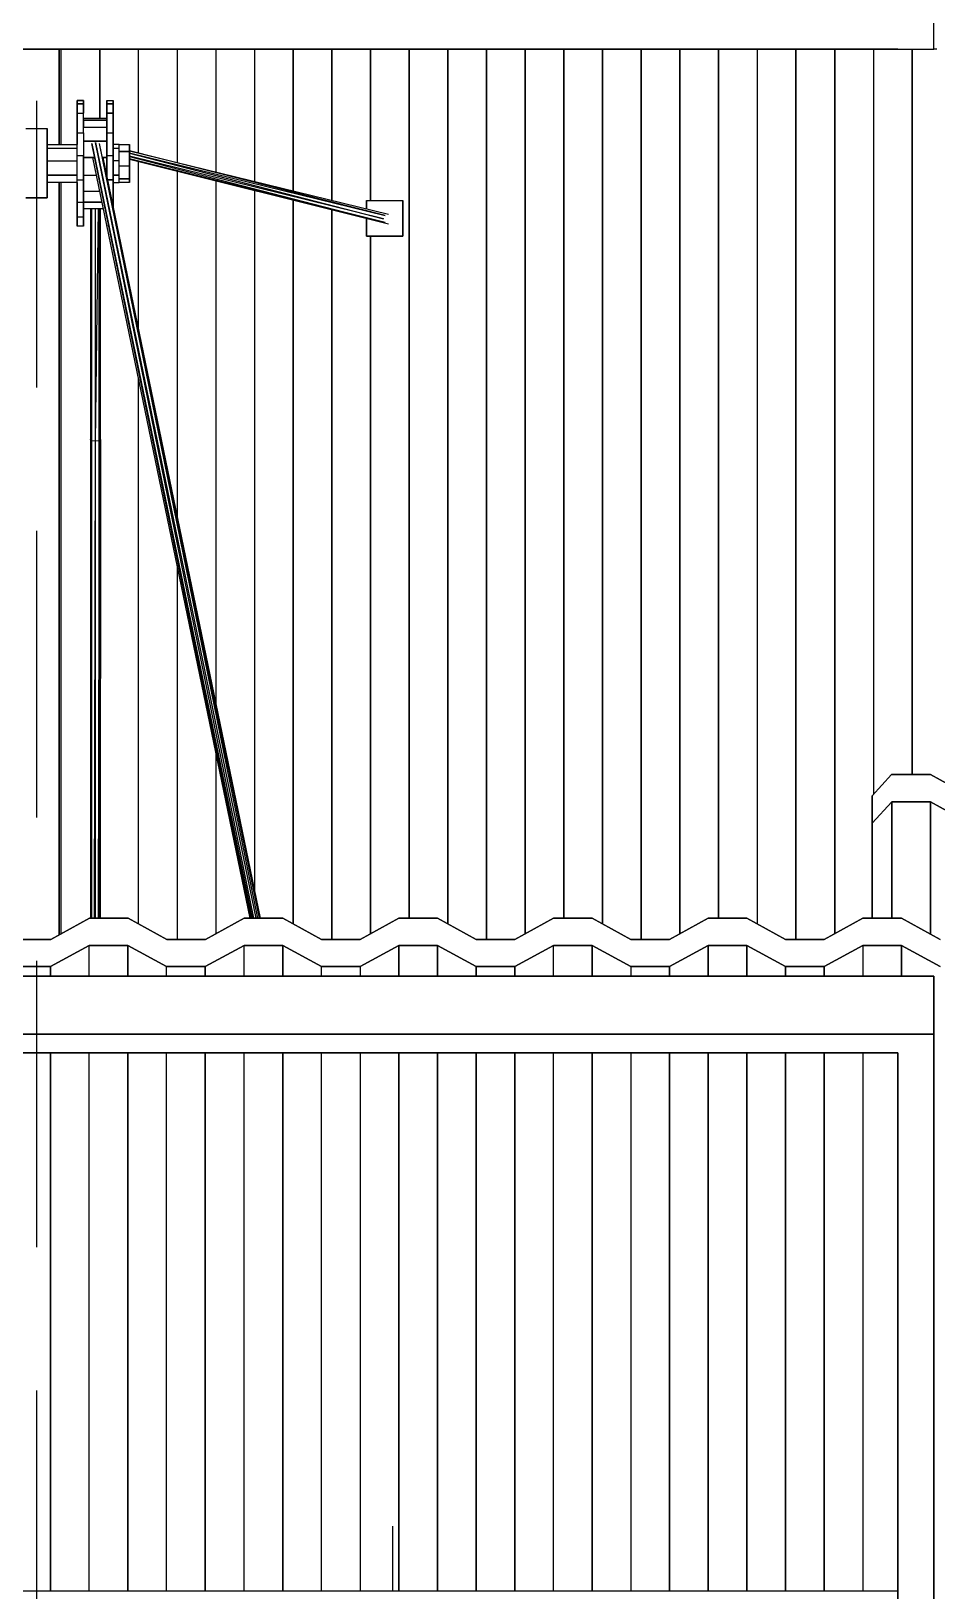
# Model space of a CAD drawing. Extents: x -43 to 90, y 6 to 81.
# Drawn here: x -4.855 to -2.848, y 23.097 to 26.553 of the extents above; entities that cross this region are included whole.
import ezdxf

# ---------------------------------------------------------------- set-up
doc = ezdxf.new("R2010")
doc.units = 0
doc.header["$LTSCALE"] = 0.1
doc.header["$MEASUREMENT"] = 0
doc.linetypes.add('HIDDEN', pattern=[9.525, 6.35, -3.175])
doc.layers.add('cobertura nova', color=4, linetype='CONTINUOUS')
doc.layers.add('hachures cobertura', color=252, linetype='CONTINUOUS')

msp = doc.modelspace()

# ---------------------------------------------------------------- linework, layer by layer
at = {"layer": 'cobertura nova'}
for p, q in [((-2.855, 26.5129), (-2.855, 26.5929)), ((-6.693, 26.5129), (-2.935, 26.5129)), ((-2.935, 26.5129), (-6.693, 26.5129)), ((-4.7935, 26.3022), (-4.7935, 26.5129)), ((-4.7935, 26.5129), (-4.7935, 26.3022)), ((-2.935, 26.5129), (-2.855, 26.5129)), ((-2.8484, 26.5129), (-2.855, 26.5129)), ((-4.7535, 26.3991), (-4.7535, 26.3991)), ((-4.7535, 26.3923), (-4.7535, 26.3991)), ((-4.7535, 26.3991), (-4.7535, 26.379)), ((-4.7535, 26.379), (-4.7535, 26.3991)), ((-4.7535, 26.3991), (-4.7535, 26.3923)), ((-4.7535, 26.3991), (-4.739, 26.3991)), ((-4.7535, 26.3923), (-4.7535, 26.3991)), ((-4.739, 26.3991), (-4.7535, 26.3991)), ((-4.7535, 26.3991), (-4.7535, 26.3923)), ((-4.7535, 26.3923), (-4.7535, 26.3923)), ((-4.7535, 26.3709), (-4.7535, 26.3923)), ((-4.7535, 26.3923), (-4.7535, 26.3709)), ((-4.7535, 26.379), (-4.7535, 26.3923)), ((-4.739, 26.3923), (-4.7535, 26.3923)), ((-4.7535, 26.3923), (-4.7535, 26.3709)), ((-4.7535, 26.3709), (-4.7535, 26.3923)), ((-4.7535, 26.3923), (-4.7535, 26.3923)), ((-4.7535, 26.3923), (-4.739, 26.3923)), ((-4.7535, 26.379), (-4.7535, 26.379)), ((-4.7535, 26.379), (-4.7535, 26.3457)), ((-4.7535, 26.3457), (-4.7535, 26.379)), ((-4.7535, 26.379), (-4.7535, 26.379)), ((-4.7535, 26.3457), (-4.7535, 26.379)), ((-4.7535, 26.3709), (-4.7535, 26.3709)), ((-4.7535, 26.328), (-4.7535, 26.3709)), ((-4.7535, 26.3709), (-4.7535, 26.328)), ((-4.7535, 26.3709), (-4.739, 26.3709)), ((-4.7535, 26.328), (-4.7535, 26.3709)), ((-4.739, 26.379), (-4.739, 26.3991)), ((-4.739, 26.3991), (-4.739, 26.3923)), ((-4.739, 26.3923), (-4.739, 26.3991)), ((-4.739, 26.3709), (-4.739, 26.3923)), ((-4.739, 26.3923), (-4.739, 26.3709)), ((-4.739, 26.3603), (-4.739, 26.379)), ((-4.739, 26.328), (-4.739, 26.3709)), ((-4.6879, 26.3991), (-4.6879, 26.3991)), ((-4.6879, 26.3923), (-4.6879, 26.3991)), ((-4.6879, 26.3991), (-4.6879, 26.379)), ((-4.6879, 26.379), (-4.6879, 26.3991)), ((-4.6879, 26.3991), (-4.6879, 26.3923)), ((-4.6879, 26.3991), (-4.6879, 26.379)), ((-4.6879, 26.3923), (-4.6879, 26.3991)), ((-4.6879, 26.3991), (-4.6735, 26.3991)), ((-4.6879, 26.3991), (-4.6879, 26.3923)), ((-4.6879, 26.3923), (-4.6879, 26.3923)), ((-4.6879, 26.3709), (-4.6879, 26.3923)), ((-4.6879, 26.3923), (-4.6879, 26.3709)), ((-4.6879, 26.3709), (-4.6879, 26.3923)), ((-4.6879, 26.3923), (-4.6735, 26.3923)), ((-4.6735, 26.3923), (-4.6879, 26.3923)), ((-4.6879, 26.3923), (-4.6879, 26.3709)), ((-4.6879, 26.379), (-4.6879, 26.379)), ((-4.6879, 26.379), (-4.6879, 26.3603)), ((-4.6879, 26.3603), (-4.6879, 26.379)), ((-4.6879, 26.379), (-4.6879, 26.3603)), ((-4.6879, 26.379), (-4.6879, 26.379)), ((-4.6879, 26.3709), (-4.6879, 26.3709)), ((-4.6879, 26.3603), (-4.6879, 26.3709)), ((-4.6879, 26.3709), (-4.6879, 26.3603)), ((-4.6879, 26.328), (-4.6879, 26.3709)), ((-4.6879, 26.3709), (-4.6735, 26.3709)), ((-4.6735, 26.3709), (-4.6879, 26.3709)), ((-4.6879, 26.3709), (-4.6879, 26.328)), ((-4.6735, 26.3923), (-4.6735, 26.3991)), ((-4.6735, 26.3991), (-4.6735, 26.3923)), ((-4.6735, 26.3923), (-4.6735, 26.3923)), ((-4.6735, 26.3709), (-4.6735, 26.3923)), ((-4.6735, 26.3923), (-4.6735, 26.3709)), ((-4.6735, 26.3709), (-4.6735, 26.3709)), ((-4.6735, 26.328), (-4.6735, 26.3709)), ((-4.6735, 26.3709), (-4.6735, 26.328)), ((-4.8669, 26.3374), (-4.82, 26.3374)), ((-4.82, 26.3374), (-4.82, 26.3374)), ((-4.82, 26.3374), (-4.82, 26.1837)), ((-4.82, 26.1837), (-4.82, 26.3374)), ((-4.7535, 26.3457), (-4.7535, 26.3457)), ((-4.7535, 26.3457), (-4.7535, 26.3022)), ((-4.7535, 26.3022), (-4.7535, 26.3457)), ((-4.7535, 26.3457), (-4.7535, 26.3457)), ((-4.7535, 26.3022), (-4.7535, 26.3457)), ((-4.739, 26.3603), (-4.6879, 26.3603)), ((-4.739, 26.3554), (-4.6879, 26.3554)), ((-4.6879, 26.3554), (-4.739, 26.3554)), ((-4.739, 26.3554), (-4.739, 26.34)), ((-4.739, 26.34), (-4.6879, 26.34)), ((-4.6879, 26.3554), (-4.6879, 26.3603)), ((-4.6879, 26.34), (-4.6879, 26.3554)), ((-4.6879, 26.3457), (-4.6879, 26.3457)), ((-4.6879, 26.309), (-4.6879, 26.34)), ((-4.82, 26.3022), (-4.7535, 26.3022)), ((-4.7535, 26.328), (-4.7535, 26.328)), ((-4.7535, 26.3022), (-4.7535, 26.328)), ((-4.7535, 26.328), (-4.7535, 26.3022)), ((-4.7535, 26.328), (-4.739, 26.328)), ((-4.7535, 26.2776), (-4.7535, 26.328)), ((-4.7535, 26.2936), (-4.7535, 26.3022)), ((-4.739, 26.328), (-4.739, 26.2776)), ((-4.739, 26.309), (-4.6879, 26.309)), ((-4.6879, 26.309), (-4.739, 26.309)), ((-4.724, 26.309), (-4.724, 26.309)), ((-4.724, 26.309), (-4.724, 26.309)), ((-4.7221, 26.309), (-4.7221, 26.309)), ((-4.7207, 26.309), (-4.7207, 26.309)), ((-4.3681, 24.5873), (-4.7207, 26.304)), ((-4.7207, 26.304), (-4.3657, 24.5873)), ((-4.7184, 26.309), (-4.7184, 26.309)), ((-4.7127, 26.309), (-4.7127, 26.309)), ((-4.7127, 26.3066), (-4.3572, 24.5873)), ((-4.3619, 24.5873), (-4.7127, 26.3066)), ((-4.7111, 26.309), (-4.7111, 26.309)), ((-4.7048, 26.309), (-4.7048, 26.309)), ((-4.7048, 26.304), (-4.3539, 24.5873)), ((-4.7048, 26.304), (-4.3498, 24.5873)), ((-4.7021, 26.309), (-4.7021, 26.309)), ((-4.6879, 26.2776), (-4.6879, 26.328)), ((-4.6879, 26.328), (-4.6735, 26.328)), ((-4.6879, 26.328), (-4.6879, 26.2776)), ((-4.6879, 26.2727), (-4.6879, 26.309)), ((-4.6735, 26.328), (-4.6735, 26.2776)), ((-4.6735, 26.2776), (-4.6735, 26.328)), ((-4.6601, 26.3022), (-4.6735, 26.3022)), ((-4.6601, 26.3022), (-4.6371, 26.3022)), ((-4.6601, 26.2936), (-4.6601, 26.3022)), ((-4.6371, 26.286), (-4.6371, 26.3022)), ((-4.6371, 26.3022), (-4.6371, 26.286)), ((-4.82, 26.2936), (-4.7535, 26.2936)), ((-4.82, 26.2653), (-4.7535, 26.2653)), ((-4.7535, 26.2959), (-4.7535, 26.2959)), ((-4.7535, 26.2653), (-4.7535, 26.2936)), ((-4.7535, 26.2238), (-4.7535, 26.2776)), ((-4.7535, 26.2776), (-4.739, 26.2776)), ((-4.7535, 26.2337), (-4.7535, 26.2653)), ((-4.739, 26.2776), (-4.739, 26.2238)), ((-4.739, 26.2238), (-4.739, 26.2776)), ((-4.7142, 26.2727), (-4.739, 26.2727)), ((-4.739, 26.2727), (-4.7142, 26.2727)), ((-4.3702, 24.5873), (-4.7188, 26.2727)), ((-4.6879, 26.2727), (-4.6983, 26.2727)), ((-4.6983, 26.2727), (-4.6879, 26.2727)), ((-4.6964, 26.2727), (-4.3489, 24.5873)), ((-4.6963, 26.2727), (-4.3477, 24.5873)), ((-4.6879, 26.2959), (-4.6879, 26.2959)), ((-4.6879, 26.2318), (-4.6879, 26.2776)), ((-4.6879, 26.2776), (-4.6735, 26.2776)), ((-4.6879, 26.2776), (-4.6879, 26.2318)), ((-4.6879, 26.2338), (-4.6879, 26.2727)), ((-4.6735, 26.2936), (-4.6601, 26.2936)), ((-4.6735, 26.2776), (-4.6735, 26.2238)), ((-4.6735, 26.2238), (-4.6735, 26.2776)), ((-4.6601, 26.2653), (-4.6735, 26.2653)), ((-4.6601, 26.2653), (-4.6601, 26.2936)), ((-4.6601, 26.286), (-4.6371, 26.286)), ((-4.6371, 26.286), (-4.6601, 26.286)), ((-4.6601, 26.2337), (-4.6601, 26.2653)), ((-4.6371, 26.2881), (-4.0631, 26.1477)), ((-4.0711, 26.1445), (-4.6371, 26.2875)), ((-4.6371, 26.286), (-4.6371, 26.286)), ((-4.6371, 26.286), (-4.6371, 26.2544)), ((-4.6371, 26.2544), (-4.6371, 26.286)), ((-4.6371, 26.2835), (-4.0711, 26.1445)), ((-4.6371, 26.2824), (-4.0744, 26.1368)), ((-4.0744, 26.1368), (-4.6371, 26.276)), ((-4.6371, 26.2751), (-4.0711, 26.1292)), ((-4.0711, 26.1292), (-4.6371, 26.2702)), ((-4.6371, 26.2701), (-4.0631, 26.126)), ((-4.6371, 26.2695), (-4.0631, 26.126)), ((-4.82, 26.2337), (-4.7535, 26.2337)), ((-4.7535, 26.2337), (-4.82, 26.2337)), ((-4.7535, 26.2421), (-4.7535, 26.2421)), ((-4.7535, 26.2175), (-4.7535, 26.2337)), ((-4.739, 26.2338), (-4.7108, 26.2338)), ((-4.6883, 26.2338), (-4.6879, 26.2338)), ((-4.6879, 26.2421), (-4.6879, 26.2421)), ((-4.6879, 26.2421), (-4.6879, 26.2421)), ((-4.6879, 26.2318), (-4.6879, 26.2338)), ((-4.6601, 26.2337), (-4.6735, 26.2337)), ((-4.6735, 26.2337), (-4.6601, 26.2337)), ((-4.6601, 26.2544), (-4.6371, 26.2544)), ((-4.6601, 26.2175), (-4.6601, 26.2337)), ((-4.6371, 26.2544), (-4.6371, 26.2261)), ((-4.6371, 26.2261), (-4.6371, 26.2544)), ((-4.7535, 26.2175), (-4.82, 26.2175)), ((-4.7935, 24.5506), (-4.7935, 26.2175)), ((-4.7935, 26.2175), (-4.7935, 24.5506)), ((-4.7535, 26.174), (-4.7535, 26.2238)), ((-4.7535, 26.2238), (-4.739, 26.2238)), ((-4.7535, 26.2175), (-4.7535, 26.1917)), ((-4.7535, 26.1917), (-4.7535, 26.2175)), ((-4.7535, 26.2175), (-4.7535, 26.174)), ((-4.7535, 26.1917), (-4.7535, 26.2175)), ((-4.7535, 26.174), (-4.7535, 26.2175)), ((-4.739, 26.2238), (-4.739, 26.174)), ((-4.739, 26.174), (-4.739, 26.2238)), ((-4.7034, 26.1979), (-4.739, 26.1979)), ((-4.6862, 26.2238), (-4.6735, 26.2238)), ((-4.6735, 26.2238), (-4.6862, 26.2238)), ((-4.6735, 26.2238), (-4.6735, 26.174)), ((-4.6735, 26.174), (-4.6735, 26.2238)), ((-4.6735, 26.2175), (-4.6601, 26.2175)), ((-4.6371, 26.2261), (-4.6601, 26.2261)), ((-4.6601, 26.2261), (-4.6371, 26.2261)), ((-4.6371, 26.2175), (-4.6601, 26.2175)), ((-4.6371, 26.2261), (-4.6371, 26.2261)), ((-4.6371, 26.2175), (-4.6371, 26.2261)), ((-4.6371, 26.2261), (-4.6371, 26.2175)), ((-4.6371, 26.2261), (-4.6371, 26.2261)), ((-4.6371, 26.2175), (-4.6371, 26.2175)), ((-4.82, 26.1837), (-4.8669, 26.1837)), ((-4.8669, 26.1837), (-4.82, 26.1837)), ((-4.82, 26.1837), (-4.82, 26.1837)), ((-4.7535, 26.1917), (-4.7535, 26.1917)), ((-4.7535, 26.1917), (-4.7535, 26.1488)), ((-4.7535, 26.1488), (-4.7535, 26.1917)), ((-4.7535, 26.1917), (-4.7535, 26.1917)), ((-4.7535, 26.1488), (-4.7535, 26.1917)), ((-4.7535, 26.1917), (-4.7535, 26.1917)), ((-4.7535, 26.1407), (-4.7535, 26.174)), ((-4.7535, 26.174), (-4.7535, 26.174)), ((-4.7535, 26.174), (-4.7535, 26.1407)), ((-4.7535, 26.174), (-4.739, 26.174)), ((-4.7535, 26.1407), (-4.7535, 26.174)), ((-4.7535, 26.174), (-4.7535, 26.174)), ((-4.739, 26.1407), (-4.739, 26.174)), ((-4.739, 26.174), (-4.739, 26.1407)), ((-4.6984, 26.1739), (-4.739, 26.1739)), ((-4.739, 26.1739), (-4.6984, 26.1739)), ((-4.739, 26.1488), (-4.739, 26.1594)), ((-4.6954, 26.1594), (-4.739, 26.1594)), ((-4.724, 26.1594), (-4.724, 25.6481)), ((-4.724, 26.1594), (-4.724, 25.6481)), ((-4.7212, 26.1594), (-4.724, 25.6481)), ((-4.7207, 25.6453), (-4.7207, 26.1594)), ((-4.7127, 26.1739), (-4.7127, 26.1739)), ((-4.7127, 25.6442), (-4.7127, 26.1594)), ((-4.7127, 25.6442), (-4.706, 26.1594)), ((-4.7058, 26.1739), (-4.7058, 26.1739)), ((-4.7048, 26.1739), (-4.7048, 26.1739)), ((-4.7048, 25.6453), (-4.7048, 26.1594)), ((-4.7015, 26.1739), (-4.7015, 26.1739)), ((-4.7015, 25.6481), (-4.7015, 26.1594)), ((-4.6735, 26.174), (-4.6759, 26.174)), ((-4.6759, 26.174), (-4.6735, 26.174)), ((-4.6735, 26.174), (-4.6735, 26.174)), ((-4.6735, 26.162), (-4.6735, 26.174)), ((-4.6735, 26.174), (-4.6735, 26.1621)), ((-4.6735, 26.174), (-4.6735, 26.174)), ((-4.112, 26.1775), (-4.032, 26.1775)), ((-4.112, 26.1775), (-4.112, 26.1597)), ((-4.112, 26.1597), (-4.112, 26.1775)), ((-4.032, 26.1775), (-4.032, 26.0987)), ((-4.032, 26.0987), (-4.032, 26.1775)), ((-4.7535, 26.1488), (-4.7535, 26.1488)), ((-4.7535, 26.1274), (-4.7535, 26.1488)), ((-4.7535, 26.1488), (-4.7535, 26.1488)), ((-4.7535, 26.1274), (-4.7535, 26.1488)), ((-4.7535, 26.1407), (-4.7535, 26.1407)), ((-4.7535, 26.1206), (-4.7535, 26.1407)), ((-4.7535, 26.1407), (-4.7535, 26.1206)), ((-4.739, 26.1407), (-4.7535, 26.1407)), ((-4.7535, 26.1407), (-4.7535, 26.1206)), ((-4.7535, 26.1206), (-4.7535, 26.1407)), ((-4.7535, 26.1274), (-4.7535, 26.1274)), ((-4.7535, 26.1206), (-4.7535, 26.1274)), ((-4.7535, 26.1274), (-4.7535, 26.1274)), ((-4.7535, 26.1206), (-4.7535, 26.1274)), ((-4.739, 26.1274), (-4.739, 26.1488)), ((-4.739, 26.1206), (-4.739, 26.1407)), ((-4.739, 26.1407), (-4.739, 26.1206)), ((-4.739, 26.1206), (-4.739, 26.1274)), ((-4.112, 26.1382), (-4.112, 26.0987)), ((-4.112, 26.0987), (-4.112, 26.1382)), ((-4.7535, 26.1206), (-4.7535, 26.1206)), ((-4.739, 26.1206), (-4.7535, 26.1206)), ((-4.6879, 26.1232), (-4.6879, 26.1206)), ((-4.6879, 26.1206), (-4.6879, 26.1232)), ((-4.6879, 26.1231), (-4.6879, 26.1206)), ((-4.6879, 26.1231), (-4.6879, 26.1206)), ((-4.6879, 26.1206), (-4.6879, 26.1231)), ((-4.6879, 26.1231), (-4.6879, 26.1206)), ((-4.6879, 26.1206), (-4.6879, 26.1231)), ((-4.6879, 26.1206), (-4.6879, 26.1231)), ((-4.6879, 26.1206), (-4.6879, 26.1206)), ((-4.6879, 26.1206), (-4.6874, 26.1206)), ((-4.6879, 26.1206), (-4.6879, 26.1206)), ((-4.032, 26.0987), (-4.112, 26.0987)), ((-4.112, 26.0987), (-4.032, 26.0987)), ((-4.032, 26.0987), (-4.032, 26.0987)), ((-4.724, 25.6481), (-4.724, 25.649)), ((-4.724, 25.6481), (-4.724, 25.6481)), ((-4.724, 25.6481), (-4.724, 24.5873)), ((-4.7207, 25.6453), (-4.724, 25.6481)), ((-4.724, 25.6481), (-4.724, 24.5873)), ((-4.7215, 24.5873), (-4.7207, 25.6453)), ((-4.7207, 24.5873), (-4.7207, 25.6453)), ((-4.7127, 25.6442), (-4.7207, 25.6453)), ((-4.7147, 24.5873), (-4.7127, 25.6442)), ((-4.7048, 25.6453), (-4.7127, 25.6442)), ((-4.7127, 24.5873), (-4.7127, 25.6442)), ((-4.7048, 25.6453), (-4.7068, 24.5873)), ((-4.7015, 25.6481), (-4.7048, 25.6453)), ((-4.7048, 24.5873), (-4.7048, 25.6453)), ((-4.7015, 25.6481), (-4.7023, 24.5873)), ((-4.7015, 24.5873), (-4.7015, 25.6481)), ((-2.9919, 24.8587), (-2.9484, 24.9063)), ((-2.9484, 24.9063), (-2.9919, 24.8587)), ((-2.9484, 24.9063), (-2.9484, 24.9063)), ((-2.9484, 24.9063), (-2.8627, 24.9063)), ((-2.8627, 24.9063), (-2.9484, 24.9063)), ((-2.8627, 24.9063), (-2.8627, 24.9063)), ((-2.8627, 24.9063), (-2.777, 24.8587)), ((-2.777, 24.8587), (-2.8627, 24.9063)), ((-2.9919, 24.5873), (-2.9919, 24.8587)), ((-2.9917, 24.7978), (-2.9919, 24.8587)), ((-2.9919, 24.8587), (-2.9917, 24.7978)), ((-2.9483, 24.8453), (-2.9917, 24.7978)), ((-2.9917, 24.7978), (-2.9483, 24.8453)), ((-2.8626, 24.8453), (-2.9483, 24.8453)), ((-2.9483, 24.8453), (-2.9483, 24.8453)), ((-2.9483, 24.8453), (-2.9483, 24.5873)), ((-2.9483, 24.8453), (-2.8626, 24.8453)), ((-2.7769, 24.7978), (-2.8626, 24.8453)), ((-2.8626, 24.8453), (-2.8626, 24.8453)), ((-2.8626, 24.8453), (-2.8626, 24.5525)), ((-2.8626, 24.8453), (-2.7769, 24.7978)), ((-2.9918, 24.5873), (-2.9917, 24.7978)), ((-2.9917, 24.7978), (-2.9918, 24.5873)), ((-2.9917, 24.7978), (-2.9917, 24.7978)), ((-4.812, 24.5405), (-4.7263, 24.5873)), ((-4.7263, 24.5873), (-4.812, 24.5405)), ((-4.7263, 24.5873), (-4.6406, 24.5873)), ((-4.6406, 24.5873), (-4.7263, 24.5873)), ((-4.6406, 24.5873), (-4.5549, 24.5405)), ((-4.5549, 24.5405), (-4.6406, 24.5873)), ((-4.4692, 24.5405), (-4.3835, 24.5873)), ((-4.3835, 24.5873), (-4.4692, 24.5405)), ((-4.3835, 24.5873), (-4.2977, 24.5873)), ((-4.2977, 24.5873), (-4.3835, 24.5873)), ((-4.2977, 24.5873), (-4.212, 24.5405)), ((-4.212, 24.5405), (-4.2977, 24.5873)), ((-4.1263, 24.5405), (-4.0406, 24.5873)), ((-4.0406, 24.5873), (-4.1263, 24.5405)), ((-4.0406, 24.5873), (-3.9549, 24.5873)), ((-3.9549, 24.5873), (-4.0406, 24.5873)), ((-3.9549, 24.5873), (-3.8692, 24.5405)), ((-3.8692, 24.5405), (-3.9549, 24.5873)), ((-3.6977, 24.5873), (-3.7835, 24.5405)), ((-3.7835, 24.5405), (-3.6977, 24.5873)), ((-3.6977, 24.5873), (-3.612, 24.5873)), ((-3.612, 24.5873), (-3.6977, 24.5873)), ((-3.612, 24.5873), (-3.5263, 24.5405)), ((-3.5263, 24.5405), (-3.612, 24.5873)), ((-3.3549, 24.5873), (-3.4406, 24.5405)), ((-3.4406, 24.5405), (-3.3549, 24.5873)), ((-3.2692, 24.5873), (-3.3549, 24.5873)), ((-3.3549, 24.5873), (-3.3549, 24.5873)), ((-3.3549, 24.5873), (-3.2692, 24.5873)), ((-3.2692, 24.5873), (-3.1835, 24.5405)), ((-3.1835, 24.5405), (-3.2692, 24.5873)), ((-3.012, 24.5873), (-3.0977, 24.5405)), ((-3.0977, 24.5405), (-3.012, 24.5873)), ((-2.9263, 24.5873), (-3.012, 24.5873)), ((-3.012, 24.5873), (-2.9263, 24.5873)), ((-2.9263, 24.5873), (-2.8406, 24.5405)), ((-2.8406, 24.5405), (-2.9263, 24.5873)), ((-4.8977, 24.5405), (-4.812, 24.5405)), ((-4.812, 24.5405), (-4.8977, 24.5405)), ((-4.5549, 24.5405), (-4.4692, 24.5405)), ((-4.4692, 24.5405), (-4.5549, 24.5405)), ((-4.212, 24.5405), (-4.1263, 24.5405)), ((-4.1263, 24.5405), (-4.212, 24.5405)), ((-3.8692, 24.5405), (-3.7835, 24.5405)), ((-3.7835, 24.5405), (-3.8692, 24.5405)), ((-3.4406, 24.5405), (-3.5263, 24.5405)), ((-3.5263, 24.5405), (-3.4406, 24.5405)), ((-3.1835, 24.5405), (-3.0977, 24.5405)), ((-3.0977, 24.5405), (-3.1835, 24.5405)), ((-4.7264, 24.5273), (-4.8122, 24.4805)), ((-4.8122, 24.4805), (-4.7264, 24.5273)), ((-4.6407, 24.5273), (-4.7264, 24.5273)), ((-4.7264, 24.5273), (-4.6407, 24.5273)), ((-4.7263, 24.5273), (-4.7263, 24.5273)), ((-4.555, 24.4805), (-4.6407, 24.5273)), ((-4.6407, 24.5273), (-4.555, 24.4805)), ((-4.6406, 24.5272), (-4.6406, 24.5272)), ((-4.6406, 24.5272), (-4.6406, 24.5272)), ((-4.3836, 24.5273), (-4.4693, 24.4805)), ((-4.4693, 24.4805), (-4.3836, 24.5273)), ((-4.2979, 24.5273), (-4.3836, 24.5273)), ((-4.3836, 24.5273), (-4.2979, 24.5273)), ((-4.3835, 24.5273), (-4.3835, 24.5273)), ((-4.2122, 24.4805), (-4.2979, 24.5273)), ((-4.2979, 24.5273), (-4.2122, 24.4805)), ((-4.2977, 24.5272), (-4.2977, 24.5272)), ((-4.2977, 24.5272), (-4.2977, 24.5272)), ((-4.0407, 24.5273), (-4.1264, 24.4805)), ((-4.1264, 24.4805), (-4.0407, 24.5273)), ((-4.0407, 24.5273), (-3.955, 24.5273)), ((-3.955, 24.5273), (-4.0407, 24.5273)), ((-4.0406, 24.5273), (-4.0406, 24.5273)), ((-3.955, 24.5273), (-3.8693, 24.4805)), ((-3.8693, 24.4805), (-3.955, 24.5273)), ((-3.9549, 24.5272), (-3.9549, 24.5272)), ((-3.9549, 24.5272), (-3.9549, 24.5272)), ((-3.6979, 24.5273), (-3.7836, 24.4805)), ((-3.7836, 24.4805), (-3.6979, 24.5273)), ((-3.6122, 24.5273), (-3.6979, 24.5273)), ((-3.6979, 24.5273), (-3.6122, 24.5273)), ((-3.6977, 24.5273), (-3.6977, 24.5273)), ((-3.6977, 24.5273), (-3.6977, 24.5273)), ((-3.5264, 24.4805), (-3.6122, 24.5273)), ((-3.6122, 24.5273), (-3.5264, 24.4805)), ((-3.612, 24.5272), (-3.612, 24.5272)), ((-3.4407, 24.4805), (-3.355, 24.5273)), ((-3.355, 24.5273), (-3.4407, 24.4805)), ((-3.355, 24.5273), (-3.2693, 24.5273)), ((-3.2693, 24.5273), (-3.355, 24.5273)), ((-3.3549, 24.5273), (-3.3549, 24.5273)), ((-3.3549, 24.5273), (-3.3549, 24.5273)), ((-3.2693, 24.5273), (-3.1836, 24.4805)), ((-3.1836, 24.4805), (-3.2693, 24.5273)), ((-3.2692, 24.5272), (-3.2692, 24.5272)), ((-3.2692, 24.5272), (-3.2692, 24.5272)), ((-3.0122, 24.5273), (-3.0979, 24.4805)), ((-3.0979, 24.4805), (-3.0122, 24.5273)), ((-2.9264, 24.5273), (-3.0122, 24.5273)), ((-3.0122, 24.5273), (-2.9264, 24.5273)), ((-3.012, 24.5273), (-3.012, 24.5273)), ((-3.012, 24.5273), (-3.012, 24.5273)), ((-2.8407, 24.4805), (-2.9264, 24.5273)), ((-2.9264, 24.5273), (-2.8407, 24.4805)), ((-2.9263, 24.5272), (-2.9263, 24.5272)), ((-2.9263, 24.5272), (-2.9263, 24.5272)), ((-4.8979, 24.4805), (-4.8122, 24.4805)), ((-4.8122, 24.4805), (-4.8979, 24.4805)), ((-4.812, 24.4806), (-4.812, 24.4806)), ((-4.4693, 24.4805), (-4.555, 24.4805)), ((-4.555, 24.4805), (-4.4693, 24.4805)), ((-4.5549, 24.4805), (-4.5549, 24.4805)), ((-4.4692, 24.4806), (-4.4692, 24.4806)), ((-4.4692, 24.4806), (-4.4692, 24.4806)), ((-4.1264, 24.4805), (-4.2122, 24.4805)), ((-4.2122, 24.4805), (-4.1264, 24.4805)), ((-4.212, 24.4805), (-4.212, 24.4805)), ((-4.1263, 24.4806), (-4.1263, 24.4806)), ((-4.1263, 24.4806), (-4.1263, 24.4806)), ((-3.8693, 24.4805), (-3.7836, 24.4805)), ((-3.7836, 24.4805), (-3.8693, 24.4805)), ((-3.8692, 24.4805), (-3.8692, 24.4805)), ((-3.7835, 24.4806), (-3.7835, 24.4806)), ((-3.7835, 24.4806), (-3.7835, 24.4806)), ((-3.4407, 24.4805), (-3.5264, 24.4805)), ((-3.5264, 24.4805), (-3.4407, 24.4805)), ((-3.5263, 24.4805), (-3.5263, 24.4805)), ((-3.5263, 24.4805), (-3.5263, 24.4805)), ((-3.1836, 24.4805), (-3.0979, 24.4805)), ((-3.0979, 24.4805), (-3.1836, 24.4805)), ((-3.1835, 24.4805), (-3.1835, 24.4805)), ((-3.0977, 24.4806), (-3.0977, 24.4806)), ((-3.0977, 24.4806), (-3.0977, 24.4806)), ((-6.7749, 24.4591), (-2.9349, 24.4591)), ((-2.9349, 24.4591), (-6.7749, 24.4591)), ((-2.9349, 24.4591), (-2.8549, 24.4591)), ((-2.8549, 24.4591), (-2.9349, 24.4591)), ((-2.8549, 24.4591), (-2.8549, 24.4591)), ((-2.8549, 24.4591), (-2.8549, 24.3306)), ((-2.8549, 24.3306), (-2.8549, 24.4591)), ((-2.9349, 24.3306), (-6.7749, 24.3306)), ((-6.7749, 24.3306), (-2.9349, 24.3306)), ((-2.8549, 24.3306), (-2.9349, 24.3306)), ((-2.9349, 24.3306), (-2.9349, 24.3306)), ((-2.9349, 24.3306), (-2.8549, 24.3306)), ((-2.9349, 24.3306), (-2.9349, 24.3306)), ((-2.8549, 24.2893), (-2.8549, 24.3306)), ((-2.8549, 24.3306), (-2.8549, 24.3306)), ((-2.8549, 24.3306), (-2.8549, 24.3306)), ((-2.8549, 24.3306), (-2.8549, 24.2893)), ((-6.7749, 24.2893), (-2.9349, 24.2893)), ((-2.9349, 24.2893), (-6.7749, 24.2893)), ((-2.9349, 24.2893), (-2.9349, 22.9688)), ((-2.9349, 23.0973), (-2.9349, 24.2893)), ((-2.9349, 22.9688), (-2.9349, 24.2893)), ((-2.9349, 24.2893), (-2.9349, 23.0973)), ((-2.8549, 22.9688), (-2.8549, 24.2893)), ((-2.8549, 24.2893), (-2.8549, 22.9688)), ((-4.0549, 23.2406), (-4.0549, 23.0973)), ((-6.7749, 23.0973), (-2.9349, 23.0973)), ((-4.1349, 23.0973), (-4.0549, 23.0973)), ((-2.9349, 23.0973), (-2.9349, 22.9688))]:
    msp.add_line(p, q, dxfattribs=at)
at = {"layer": 'hachures cobertura', "linetype": 'HIDDEN'}
msp.add_line((-4.8435, 34.0184), (-4.8435, 6.3811), dxfattribs=at)
at = {"layer": 'hachures cobertura'}
for p, q in [((-4.789, 26.3022), (-4.789, 26.5129)), ((-4.7033, 26.5129), (-4.7033, 26.3603)), ((-4.7033, 26.3603), (-4.7033, 26.5129)), ((-4.6176, 26.2834), (-4.6176, 26.5129)), ((-4.5319, 26.5129), (-4.5319, 26.2624)), ((-4.4461, 26.5129), (-4.4461, 26.2414)), ((-4.3604, 26.5129), (-4.3604, 26.2205)), ((-4.2747, 26.1995), (-4.2747, 26.5129)), ((-4.2747, 26.5129), (-4.2747, 26.1995)), ((-4.189, 26.5129), (-4.189, 26.1785)), ((-4.189, 26.1785), (-4.189, 26.5129)), ((-4.1033, 26.5129), (-4.1033, 26.1775)), ((-4.1033, 26.1775), (-4.1033, 26.5129)), ((-4.0176, 26.5129), (-4.0176, 24.5873)), ((-4.0176, 24.5873), (-4.0176, 26.5129)), ((-3.9319, 26.5129), (-3.9319, 24.5747)), ((-3.9319, 24.5747), (-3.9319, 26.5129)), ((-3.8461, 26.5129), (-3.8461, 24.5405)), ((-3.8461, 24.5405), (-3.8461, 26.5129)), ((-3.7604, 26.5129), (-3.7604, 24.5531)), ((-3.7604, 24.5531), (-3.7604, 26.5129)), ((-3.6747, 26.5129), (-3.6747, 24.5873)), ((-3.6747, 24.5873), (-3.6747, 26.5129)), ((-3.589, 26.5129), (-3.589, 24.5747)), ((-3.589, 24.5747), (-3.589, 26.5129)), ((-3.5033, 26.5129), (-3.5033, 24.5405)), ((-3.5033, 24.5405), (-3.5033, 26.5129)), ((-3.4176, 26.5129), (-3.4176, 24.5531)), ((-3.4176, 24.5531), (-3.4176, 26.5129)), ((-3.3319, 26.5129), (-3.3319, 24.5873)), ((-3.3319, 24.5873), (-3.3319, 26.5129)), ((-3.2461, 26.5129), (-3.2461, 24.5747)), ((-3.1604, 24.5405), (-3.1604, 26.5129)), ((-3.1604, 26.5129), (-3.1604, 24.5405)), ((-3.0747, 26.5129), (-3.0747, 24.5531)), ((-3.0747, 24.5531), (-3.0747, 26.5129)), ((-2.989, 26.5129), (-2.989, 24.8619)), ((-2.9033, 24.9063), (-2.9033, 26.5129)), ((-2.9033, 26.5129), (-2.9033, 24.9063)), ((-4.6176, 25.8919), (-4.6176, 26.2646)), ((-4.5319, 26.2432), (-4.5319, 25.4775)), ((-4.789, 24.5531), (-4.789, 26.2175)), ((-4.4461, 26.2217), (-4.4461, 25.0631)), ((-4.3604, 26.2003), (-4.3604, 24.6487)), ((-4.2747, 24.5747), (-4.2747, 26.1789)), ((-4.2747, 26.1789), (-4.2747, 24.5747)), ((-4.189, 26.1574), (-4.189, 24.5405)), ((-4.189, 24.5405), (-4.189, 26.1574)), ((-4.1033, 26.0987), (-4.1033, 24.5531)), ((-4.1033, 24.5531), (-4.1033, 26.0987)), ((-4.6176, 24.5747), (-4.6176, 25.7832)), ((-4.5319, 25.3688), (-4.5319, 24.5405)), ((-4.4461, 24.9544), (-4.4461, 24.5531)), ((-2.9483, 24.5873), (-2.9483, 24.8453)), ((-2.8626, 24.5525), (-2.8626, 24.8453)), ((-4.7264, 24.4591), (-4.7264, 24.5273)), ((-4.6407, 24.4591), (-4.6407, 24.5273)), ((-4.6407, 24.5273), (-4.6407, 24.4591)), ((-4.3836, 24.4591), (-4.3836, 24.5273)), ((-4.2979, 24.4591), (-4.2979, 24.5273)), ((-4.2979, 24.5273), (-4.2979, 24.4591)), ((-4.0407, 24.4591), (-4.0407, 24.5273)), ((-4.0407, 24.5273), (-4.0407, 24.4591)), ((-3.955, 24.4591), (-3.955, 24.5273)), ((-3.955, 24.5273), (-3.955, 24.4591)), ((-3.6979, 24.4591), (-3.6979, 24.5273)), ((-3.6122, 24.4591), (-3.6122, 24.5273)), ((-3.6122, 24.5273), (-3.6122, 24.4591)), ((-3.355, 24.4591), (-3.355, 24.5273)), ((-3.355, 24.5273), (-3.355, 24.4591)), ((-3.2693, 24.4591), (-3.2693, 24.5273)), ((-3.2693, 24.5273), (-3.2693, 24.4591)), ((-3.0122, 24.5273), (-3.0122, 24.4591)), ((-2.9264, 24.4591), (-2.9264, 24.5273)), ((-2.9264, 24.5273), (-2.9264, 24.4591)), ((-4.8122, 24.4805), (-4.8122, 24.4591)), ((-4.8122, 24.4591), (-4.8122, 24.4805)), ((-4.555, 24.4591), (-4.555, 24.4805)), ((-4.4693, 24.4591), (-4.4693, 24.4805)), ((-4.4693, 24.4805), (-4.4693, 24.4591)), ((-4.2122, 24.4591), (-4.2122, 24.4805)), ((-4.1264, 24.4805), (-4.1264, 24.4591)), ((-3.8693, 24.4591), (-3.8693, 24.4805)), ((-3.8693, 24.4805), (-3.8693, 24.4591)), ((-3.7836, 24.4805), (-3.7836, 24.4591)), ((-3.7836, 24.4591), (-3.7836, 24.4805)), ((-3.5264, 24.4805), (-3.5264, 24.4591)), ((-3.4407, 24.4591), (-3.4407, 24.4805)), ((-3.4407, 24.4805), (-3.4407, 24.4591)), ((-3.1836, 24.4591), (-3.1836, 24.4805)), ((-3.1836, 24.4805), (-3.1836, 24.4591)), ((-3.0979, 24.4805), (-3.0979, 24.4591)), ((-3.0979, 24.4591), (-3.0979, 24.4805)), ((-4.8122, 24.2893), (-4.8122, 23.0973)), ((-4.8122, 23.0973), (-4.8122, 24.2893)), ((-4.7265, 23.0973), (-4.7264, 24.2893)), ((-4.6407, 23.0973), (-4.6407, 24.2893)), ((-4.6407, 24.2893), (-4.6407, 23.0973)), ((-4.555, 23.0973), (-4.555, 24.2893)), ((-4.4693, 23.0973), (-4.4693, 24.2893)), ((-4.4693, 24.2893), (-4.4693, 23.0973)), ((-4.3836, 23.0973), (-4.3836, 24.2893)), ((-4.2979, 23.0973), (-4.2979, 24.2893)), ((-4.2979, 24.2893), (-4.2979, 23.0973)), ((-4.2122, 23.0973), (-4.2122, 24.2893)), ((-4.1264, 24.2893), (-4.1265, 23.0973)), ((-4.0407, 23.0973), (-4.0407, 24.2893)), ((-4.0407, 24.2893), (-4.0407, 23.0973)), ((-3.955, 23.0973), (-3.955, 24.2893)), ((-3.955, 24.2893), (-3.955, 23.0973)), ((-3.8693, 23.0973), (-3.8693, 24.2893)), ((-3.8693, 24.2893), (-3.8693, 23.0973)), ((-3.7836, 24.2893), (-3.7836, 23.0973)), ((-3.7836, 23.0973), (-3.7836, 24.2893)), ((-3.6979, 23.0973), (-3.6979, 24.2893)), ((-3.6122, 23.0973), (-3.6122, 24.2893)), ((-3.6122, 24.2893), (-3.6122, 23.0973)), ((-3.5264, 24.2893), (-3.5265, 23.0973)), ((-3.4407, 23.0973), (-3.4407, 24.2893)), ((-3.4407, 24.2893), (-3.4407, 23.0973)), ((-3.355, 23.0973), (-3.355, 24.2893)), ((-3.355, 24.2893), (-3.355, 23.0973)), ((-3.2693, 23.0973), (-3.2693, 24.2893)), ((-3.2693, 24.2893), (-3.2693, 23.0973)), ((-3.1836, 23.0973), (-3.1836, 24.2893)), ((-3.1836, 24.2893), (-3.1836, 23.0973)), ((-3.0979, 24.2893), (-3.0979, 23.0973)), ((-3.0979, 23.0973), (-3.0979, 24.2893)), ((-3.0122, 24.2893), (-3.0122, 23.0973))]:
    msp.add_line(p, q, dxfattribs=at)

doc.saveas('drawing.dxf')
